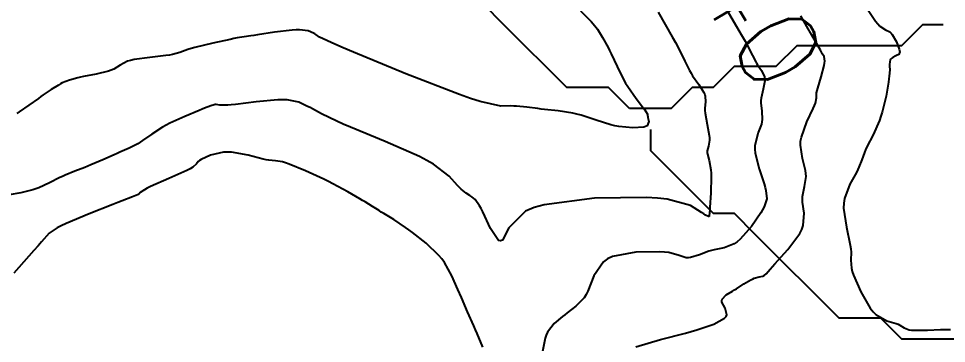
# Model space of a CAD drawing. Header units: metres. Extents: x 837475 to 838479, y 1189012 to 1191015.
# Drawn here: x 837722.84 to 837767.18, y 1189053.25 to 1189068.76 of the extents above; entities that cross this region are included whole.
import ezdxf

# ---------------------------------------------------------------- set-up
doc = ezdxf.new("R2010")
doc.units = ezdxf.units.M
doc.header["$LTSCALE"] = 0.3
for name, color, linetype in [('COTAS 10', 1, 'Continuous'), ('COTAS INT', 252, 'Continuous'), ('DRENAJE', 5, 'Continuous')]:
    doc.layers.add(name, color=color, linetype=linetype)
doc.styles.get("Standard").update_dxf_attribs({"font": 'simplex.shx'})

msp = doc.modelspace()

# ---------------------------------------------------------------- linework, layer by layer
at = {"layer": 'COTAS 10'}
msp.add_lwpolyline([(837752.34, 1189053.084), (837753.521, 1189053.442), (837754.7, 1189053.745), (837754.985, 1189053.826), (837755.252, 1189053.904), (837756.064, 1189054.176), (837756.57, 1189054.449), (837756.643, 1189054.53), (837756.688, 1189054.612), (837756.607, 1189054.927), (837756.448, 1189055.224), (837756.443, 1189055.295), (837756.456, 1189055.362), (837756.643, 1189055.563), (837756.955, 1189055.748), (837757.046, 1189055.804), (837757.139, 1189055.862), (837757.494, 1189056.089), (837757.83, 1189056.287), (837757.912, 1189056.326), (837757.988, 1189056.36), (837758.221, 1189056.426), (837758.395, 1189056.463), (837758.434, 1189056.477), (837758.469, 1189056.494), (837758.561, 1189056.57), (837758.76, 1189056.802), (837758.862, 1189056.917), (837758.984, 1189057.054), (837759.594, 1189057.732), (837760.166, 1189058.499), (837760.264, 1189058.692), (837760.335, 1189058.877), (837760.374, 1189059.472), (837760.297, 1189059.995), (837760.294, 1189060.133), (837760.301, 1189060.269), (837760.393, 1189060.738), (837760.467, 1189061.219), (837760.463, 1189061.362), (837760.447, 1189061.511), (837760.298, 1189062.086), (837760.197, 1189062.721), (837760.21, 1189062.908), (837760.243, 1189063.1), (837760.51, 1189063.832), (837760.814, 1189064.473), (837760.87, 1189064.607), (837760.912, 1189064.722), (837760.961, 1189064.984), (837760.975, 1189065.222), (837760.996, 1189065.323), (837761.023, 1189065.439), (837761.183, 1189065.985), (837761.333, 1189066.525), (837761.354, 1189066.637), (837761.366, 1189066.734), (837761.338, 1189066.949), (837761.258, 1189067.062), (837761.238, 1189067.094), (837761.219, 1189067.127), (837761.158, 1189067.25), (837760.748, 1189067.976), (837760.508, 1189068.389), (837760.215, 1189068.894)], dxfattribs=at)
at = {"layer": 'COTAS INT'}
for points in [[(837756.048, 1189070.277), (837757.145, 1189068.388), (837757.366, 1189068.002), (837757.551, 1189067.676), (837757.917, 1189066.991), (837758.062, 1189066.702), (837758.107, 1189066.624), (837758.154, 1189066.548), (837758.342, 1189066.28), (837758.477, 1189065.984), (837758.49, 1189065.89), (837758.494, 1189065.791), (837758.42, 1189065.387), (837758.324, 1189064.96), (837758.313, 1189064.847), (837758.31, 1189064.735), (837758.354, 1189064.346), (837758.377, 1189063.95), (837758.361, 1189063.833), (837758.335, 1189063.712), (837758.183, 1189063.322), (837758.156, 1189063.252), (837758.019, 1189062.703), (837758.018, 1189062.528), (837758.034, 1189062.342), (837758.228, 1189061.586), (837758.466, 1189060.865), (837758.509, 1189060.702), (837758.543, 1189060.554), (837758.587, 1189060.152), (837758.464, 1189059.767), (837758.393, 1189059.63), (837758.306, 1189059.479), (837757.858, 1189058.826), (837757.322, 1189058.221), (837757.179, 1189058.101), (837757.038, 1189058.001), (837756.549, 1189057.81), (837756.081, 1189057.724), (837755.953, 1189057.69), (837755.825, 1189057.651), (837755.371, 1189057.475), (837754.951, 1189057.346), (837754.844, 1189057.338), (837754.742, 1189057.342), (837754.41, 1189057.454), (837753.907, 1189057.593), (837753.697, 1189057.614), (837753.456, 1189057.627), (837752.332, 1189057.612), (837751.22, 1189057.397), (837750.986, 1189057.285), (837750.785, 1189057.149), (837750.328, 1189056.471), (837750.047, 1189055.745), (837749.956, 1189055.58), (837749.86, 1189055.431), (837749.468, 1189055.023), (837749.048, 1189054.71), (837748.936, 1189054.621), (837748.824, 1189054.531), (837748.433, 1189054.197), (837748.116, 1189053.785), (837748.051, 1189053.646), (837747.996, 1189053.496), (837747.879, 1189052.863)], [(837753.394, 1189069.069), (837754.076, 1189067.882), (837754.224, 1189067.616), (837754.354, 1189067.376), (837754.676, 1189066.733), (837754.905, 1189066.277), (837754.976, 1189066.154), (837755.05, 1189066.033), (837755.346, 1189065.611), (837755.587, 1189065.235), (837755.627, 1189065.143), (837755.654, 1189065.057), (837755.656, 1189064.789), (837755.625, 1189064.481), (837755.631, 1189064.37), (837755.644, 1189064.247), (837755.746, 1189063.709), (837755.843, 1189063.177), (837755.852, 1189063.059), (837755.855, 1189062.952), (837755.802, 1189062.672), (837755.745, 1189062.444), (837755.744, 1189062.371), (837755.751, 1189062.294), (837755.831, 1189061.98), (837755.921, 1189061.536), (837755.933, 1189061.377), (837755.94, 1189061.202), (837755.921, 1189060.44), (837755.875, 1189059.743), (837755.866, 1189059.609), (837755.858, 1189059.501), (837755.84, 1189059.323), (837755.832, 1189059.314), (837755.828, 1189059.31), (837755.814, 1189059.306), (837755.812, 1189059.306), (837755.81, 1189059.305), (837755.804, 1189059.303), (837755.667, 1189059.382), (837755.583, 1189059.433), (837755.48, 1189059.497), (837754.94, 1189059.832), (837753.83, 1189060.139), (837753.367, 1189060.185), (837752.837, 1189060.215), (837750.359, 1189060.18), (837747.956, 1189059.875), (837747.473, 1189059.734), (837747.069, 1189059.568), (837746.268, 1189058.765), (837745.959, 1189058.175), (837745.865, 1189058.144), (837745.767, 1189058.17), (837745.386, 1189058.74), (837745.029, 1189059.526), (837744.947, 1189059.687), (837744.872, 1189059.824), (837744.662, 1189060.115), (837744.496, 1189060.243), (837744.449, 1189060.277), (837744.402, 1189060.31), (837744.226, 1189060.424), (837743.992, 1189060.615), (837743.909, 1189060.696), (837743.816, 1189060.79), (837743.413, 1189061.234), (837742.665, 1189061.809), (837742.355, 1189061.985), (837742.001, 1189062.17), (837740.352, 1189062.899), (837738.707, 1189063.574), (837738.356, 1189063.724), (837738.049, 1189063.859), (837737.317, 1189064.214), (837736.884, 1189064.451), (837736.766, 1189064.512), (837736.649, 1189064.57), (837736.233, 1189064.765), (837735.67, 1189064.877), (837735.461, 1189064.884), (837735.228, 1189064.88), (837734.195, 1189064.781), (837733.208, 1189064.655), (837733.005, 1189064.636), (837732.832, 1189064.622), (837732.46, 1189064.628), (837732.287, 1189064.653), (837732.239, 1189064.652), (837732.192, 1189064.647), (837732.022, 1189064.599), (837731.731, 1189064.479), (837731.607, 1189064.428), (837731.464, 1189064.369), (837730.792, 1189064.093), (837730.066, 1189063.764), (837729.888, 1189063.671), (837729.722, 1189063.579), (837729.205, 1189063.241), (837728.767, 1189062.932), (837728.648, 1189062.857), (837728.531, 1189062.787), (837728.122, 1189062.573), (837727.684, 1189062.376), (837727.55, 1189062.316), (837727.41, 1189062.254), (837726.859, 1189062.012), (837726.298, 1189061.772), (837726.152, 1189061.712), (837726.01, 1189061.655), (837725.532, 1189061.471), (837725.072, 1189061.285), (837724.942, 1189061.227), (837724.81, 1189061.165), (837724.324, 1189060.917), (837723.813, 1189060.681), (837723.666, 1189060.627), (837723.516, 1189060.578), (837722.952, 1189060.44), (837722.394, 1189060.341)], [(837749.688, 1189069.123), (837750.197, 1189068.622), (837750.38, 1189068.416), (837750.437, 1189068.338), (837750.497, 1189068.251), (837750.74, 1189067.862), (837751.007, 1189067.376), (837751.082, 1189067.229), (837751.157, 1189067.076), (837751.436, 1189066.474), (837751.748, 1189065.851), (837751.845, 1189065.684), (837751.946, 1189065.519), (837752.35, 1189064.943), (837752.698, 1189064.486), (837752.763, 1189064.396), (837752.815, 1189064.323), (837752.893, 1189064.191), (837752.897, 1189064.12), (837752.903, 1189064.085), (837752.911, 1189064.044), (837752.957, 1189063.839), (837752.875, 1189063.643), (837752.803, 1189063.606), (837752.709, 1189063.578), (837752.192, 1189063.542), (837751.523, 1189063.609), (837751.333, 1189063.645), (837751.142, 1189063.69), (837750.434, 1189063.915), (837749.719, 1189064.151), (837749.523, 1189064.202), (837749.328, 1189064.246), (837748.627, 1189064.354), (837747.973, 1189064.422), (837747.806, 1189064.441), (837747.646, 1189064.46), (837747.12, 1189064.529), (837746.635, 1189064.579), (837746.5, 1189064.585), (837746.366, 1189064.589), (837745.882, 1189064.578), (837744.891, 1189064.797), (837744.437, 1189064.946), (837743.906, 1189065.134), (837741.339, 1189066.129), (837738.837, 1189067.155), (837738.347, 1189067.361), (837737.945, 1189067.534), (837737.225, 1189067.878), (837737.051, 1189067.999), (837736.994, 1189068.031), (837736.933, 1189068.063), (837736.681, 1189068.173), (837736.265, 1189068.229), (837736.102, 1189068.226), (837735.917, 1189068.215), (837735.076, 1189068.109), (837734.257, 1189067.98), (837734.086, 1189067.954), (837733.94, 1189067.933), (837733.613, 1189067.892), (837733.282, 1189067.836), (837733.133, 1189067.806), (837732.958, 1189067.769), (837732.119, 1189067.58), (837731.269, 1189067.373), (837731.087, 1189067.324), (837730.929, 1189067.279), (837730.55, 1189067.147), (837730.194, 1189067.044), (837730.048, 1189067.017), (837729.883, 1189066.992), (837729.12, 1189066.907), (837728.357, 1189066.801), (837728.193, 1189066.763), (837728.048, 1189066.721), (837727.695, 1189066.534), (837727.386, 1189066.34), (837727.269, 1189066.293), (837727.138, 1189066.248), (837726.552, 1189066.11), (837725.945, 1189065.993), (837725.8, 1189065.961), (837725.666, 1189065.929), (837725.266, 1189065.819), (837724.93, 1189065.686), (837724.836, 1189065.639), (837724.742, 1189065.589), (837724.398, 1189065.375), (837724.023, 1189065.114), (837723.909, 1189065.035), (837723.79, 1189064.952), (837723.324, 1189064.627), (837722.866, 1189064.312), (837722.753, 1189064.235)], [(837763.348, 1189069.311), (837763.79, 1189068.639), (837763.893, 1189068.509), (837763.988, 1189068.403), (837764.26, 1189068.225), (837764.473, 1189068.126), (837764.53, 1189068.07), (837764.587, 1189068.002), (837764.788, 1189067.654), (837764.924, 1189067.3), (837764.94, 1189067.228), (837764.947, 1189067.168), (837764.894, 1189067.045), (837764.782, 1189066.995), (837764.751, 1189066.98), (837764.721, 1189066.965), (837764.614, 1189066.908), (837764.526, 1189066.839), (837764.509, 1189066.817), (837764.494, 1189066.794), (837764.464, 1189066.697), (837764.458, 1189066.575), (837764.457, 1189066.535), (837764.458, 1189066.492), (837764.465, 1189066.315), (837764.445, 1189066.004), (837764.429, 1189065.877), (837764.408, 1189065.731), (837764.292, 1189065.059), (837764.108, 1189064.296), (837764.043, 1189064.094), (837763.972, 1189063.896), (837763.669, 1189063.215), (837763.378, 1189062.632), (837763.316, 1189062.496), (837763.262, 1189062.372), (837763.133, 1189062.016), (837762.997, 1189061.667), (837762.939, 1189061.547), (837762.871, 1189061.416), (837762.554, 1189060.859), (837762.3, 1189060.163), (837762.273, 1189059.945), (837762.265, 1189059.716), (837762.393, 1189058.795), (837762.578, 1189057.949), (837762.607, 1189057.767), (837762.626, 1189057.607), (837762.612, 1189057.219), (837762.636, 1189056.84), (837762.679, 1189056.687), (837762.738, 1189056.513), (837763.079, 1189055.709), (837763.539, 1189054.927), (837763.672, 1189054.766), (837763.808, 1189054.629), (837764.32, 1189054.337), (837764.769, 1189054.203), (837764.865, 1189054.166), (837764.949, 1189054.13), (837765.15, 1189053.999), (837765.396, 1189053.903), (837765.508, 1189053.889), (837765.638, 1189053.879), (837766.268, 1189053.889), (837766.896, 1189053.919), (837767.025, 1189053.922), (837767.135, 1189053.923), (837767.37, 1189053.91)], [(837745.018, 1189053.079), (837744.746, 1189053.725), (837744.669, 1189053.907), (837744.59, 1189054.091), (837744.295, 1189054.767), (837743.997, 1189055.447), (837743.835, 1189055.819), (837743.55, 1189056.481), (837743.189, 1189057.119), (837743.061, 1189057.289), (837742.921, 1189057.456), (837742.313, 1189058.034), (837741.658, 1189058.547), (837741.487, 1189058.672), (837741.322, 1189058.791), (837740.764, 1189059.16), (837740.287, 1189059.453), (837740.173, 1189059.524), (837740.067, 1189059.59), (837739.747, 1189059.792), (837739.402, 1189060.004), (837739.28, 1189060.076), (837739.147, 1189060.155), (837738.569, 1189060.49), (837737.862, 1189060.87), (837737.648, 1189060.978), (837737.425, 1189061.087), (837736.55, 1189061.488), (837735.767, 1189061.81), (837735.601, 1189061.869), (837735.457, 1189061.915), (837735.124, 1189061.973), (837734.806, 1189061.997), (837734.673, 1189062.022), (837734.52, 1189062.054), (837733.805, 1189062.236), (837733.017, 1189062.377), (837732.818, 1189062.384), (837732.627, 1189062.376), (837732.009, 1189062.233), (837731.564, 1189062.026), (837731.483, 1189061.979), (837731.42, 1189061.937), (837731.344, 1189061.821), (837731.167, 1189061.661), (837731.04, 1189061.59), (837730.879, 1189061.509), (837730.018, 1189061.12), (837729.15, 1189060.737), (837728.985, 1189060.658), (837728.852, 1189060.592), (837728.647, 1189060.454), (837728.597, 1189060.386), (837728.563, 1189060.365), (837728.519, 1189060.342), (837728.288, 1189060.251), (837727.795, 1189060.066), (837727.585, 1189059.985), (837727.345, 1189059.89), (837726.214, 1189059.44), (837725.107, 1189058.971), (837724.882, 1189058.866), (837724.692, 1189058.771), (837724.299, 1189058.514), (837723.94, 1189058.108), (837723.771, 1189057.918), (837723.573, 1189057.695), (837722.606, 1189056.611)]]:
    msp.add_lwpolyline(points, dxfattribs=at)
at = {"layer": 'DRENAJE'}
for points in [[(837752.03, 1189064.468, 0), (837751.031, 1189065.468, 0), (837749.031, 1189065.468, 0), (837748.032, 1189066.467, 0), (837747.032, 1189067.467, 0), (837746.032, 1189068.467, 0), (837745.033, 1189069.466, 0), (837744.033, 1189069.466, 0), (837743.033, 1189070.466, 0), (837742.034, 1189071.466, 0), (837741.034, 1189072.465, 0), (837740.034, 1189073.465, 0), (837739.035, 1189074.465, 0), (837738.035, 1189075.464, 0), (837737.035, 1189076.464, 0), (837736.036, 1189077.464, 0), (837733.037, 1189077.464, 0), (837732.037, 1189078.463, 0), (837730.038, 1189078.463, 0), (837729.038, 1189079.463, 0), (837728.038, 1189079.463, 0), (837727.039, 1189080.463, 0), (837722.04, 1189080.463, 0)], [(837767.025, 1189068.467, 0), (837766.026, 1189068.467, 0), (837765.026, 1189067.467, 0), (837760.028, 1189067.467, 0), (837759.028, 1189066.467, 0), (837757.029, 1189066.467, 0), (837756.029, 1189065.468, 0), (837755.029, 1189065.468, 0), (837754.03, 1189064.468, 0), (837752.03, 1189064.468, 0)], [(837753.03, 1189063.468, 0), (837753.03, 1189062.469, 0), (837754.03, 1189061.469, 0), (837755.029, 1189060.469, 0), (837756.029, 1189059.47, 0), (837757.029, 1189059.47, 0), (837758.028, 1189058.47, 0), (837759.028, 1189057.47, 0), (837761.027, 1189055.471, 0), (837762.027, 1189054.471, 0), (837764.026, 1189054.471, 0), (837765.026, 1189053.472, 0), (837768.025, 1189053.472, 0)]]:
    msp.add_polyline3d(points, dxfattribs=at)

# ---------------------------------------------------------------- texts
at = {"layer": 'COTAS 10', "insert": (837751.664, 1189076.121), "char_height": 3.8, "attachment_point": 7, "rotation": 300.7837}
msp.add_mtext('1640', dxfattribs=at)

doc.saveas('drawing.dxf')
